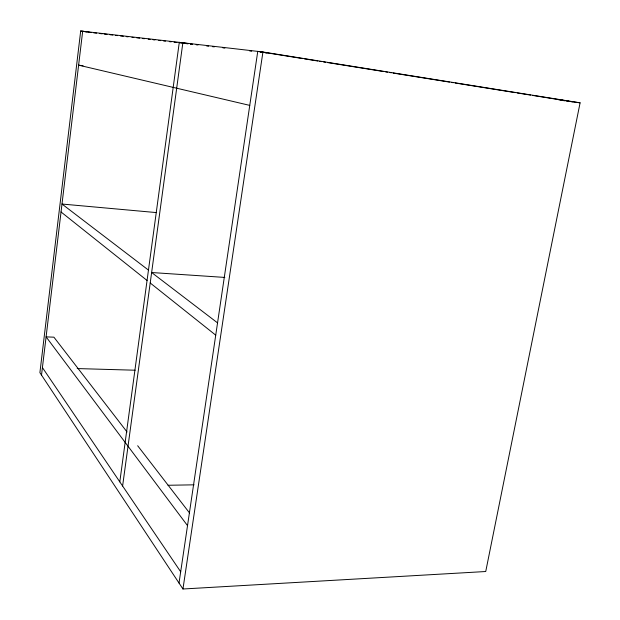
<?xml version="1.0" encoding="UTF-8"?>
<svg xmlns="http://www.w3.org/2000/svg" width="620" height="620" viewBox="0 0 620 620"><rect width="100%" height="100%" fill="white"/><g stroke="black" fill="none" stroke-linecap="round" stroke-linejoin="round"><path stroke-width="0.93" d="M80.693 31L39.905 372.667L182.954 589L485.731 571.516L580.095 102.827L262.934 51.979L80.693 31L86.436 31.899M41.517 375.1L82.677 31.225L91.256 32.581M119.8 481.864L179.288 42.354L184.07 43.105M122.613 486.01L182.861 42.764L188.596 43.671M179.017 583.048L257.757 51.383L302.591 58.567M182.954 589L262.934 51.979M168.005 485.266L194.083 484.832M77.198 368.567L135.168 370.218M224.828 277.427L151.637 272.521L217.55 322.881M156.511 212.598L61.992 204.034L148.467 270.103M93.651 32.837L96.526 33.17M99.394 33.503L102.269 33.837M104.183 34.061L107.058 34.395M109.934 34.728L112.801 35.061M115.676 35.394L117.591 35.619M120.466 35.952L123.333 36.285M126.209 36.619L128.123 36.843M131.952 37.293L133.874 37.51M136.741 37.843L139.616 38.176M142.492 38.518L144.406 38.734M148.234 39.184L150.149 39.401M153.024 39.742L154.938 39.959M158.767 40.409L160.681 40.626M163.556 40.967L165.47 41.184M169.299 41.633L171.213 41.85M174.088 42.191L176.964 42.524M179.831 42.858L181.753 43.082M185.582 43.524L187.496 43.749M190.371 44.082L192.285 44.307M196.114 44.748L198.028 44.973M206.646 45.973L208.56 46.198M212.397 46.639L214.311 46.864M222.929 47.864L224.843 48.089M249.736 50.98L251.65 51.204M260.276 52.204L262.19 52.429M265.058 52.762L266.972 52.987M558.488 99.704L563.27 100.339M562.945 100.541L564.866 100.797M566.781 101.052L568.703 101.308M570.617 101.564L580.095 102.827M83.103 65.797L78.616 65.154L249.759 105.392M88.35 32.201L90.257 32.504M304.498 58.877L317.851 61.016M319.757 61.318L321.664 61.628M323.578 61.93L325.485 62.233M327.391 62.543L383.672 71.556M385.578 71.866L387.485 72.168M389.391 72.478L391.298 72.78M393.212 73.09L449.485 82.103M451.399 82.413L453.305 82.716M455.212 83.026L515.305 92.651M517.212 92.961L530.565 95.1M532.479 95.403L572.539 101.82M190.511 43.974L192.417 44.284M185.977 43.416L187.891 43.718M61.039 211.978L147.056 280.472M150.21 282.983L215.729 335.156M127.053 431.977L53.909 337.179L46.089 336.869L187.519 525.628M137.671 445.741L189.581 513.019M42.416 367.575L180.691 571.779"/></g></svg>
